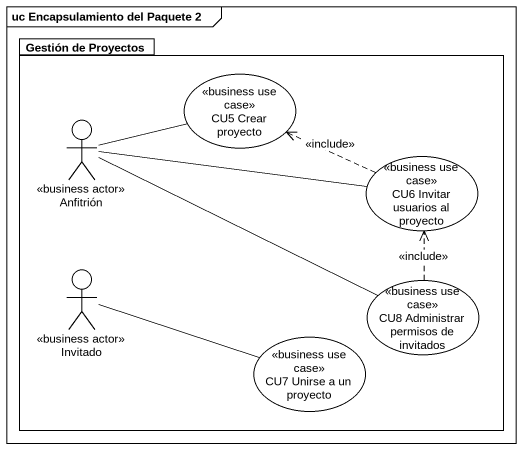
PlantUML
@startuml
mainframe uc Encapsulamiento del Paquete 2
package "Gestión de Proyectos" as Gestión_de_Proyectos {
  usecase "CU5 Crear proyecto" as CU5_Crear_proyecto <<business use case>>
  actor Anfitrión <<business actor>>
  usecase "CU6 Invitar usuarios al proyecto" as CU6_Invitar_usuarios_al <<business use case>>
  actor Invitado <<business actor>>
  usecase "CU8 Administrar permisos de invitados" as CU8_Administrar_permisos_de <<business use case>>
  usecase "CU7 Unirse a un proyecto" as CU7_Unirse_a_un_proyecto <<business use case>>
}
Anfitrión -right- CU5_Crear_proyecto
Anfitrión -right- CU6_Invitar_usuarios_al
Anfitrión -right- CU8_Administrar_permisos_de
CU6_Invitar_usuarios_al .left.> CU5_Crear_proyecto : <<include>>
Invitado -right- CU7_Unirse_a_un_proyecto
CU8_Administrar_permisos_de .up.> CU6_Invitar_usuarios_al : <<include>>
@enduml
